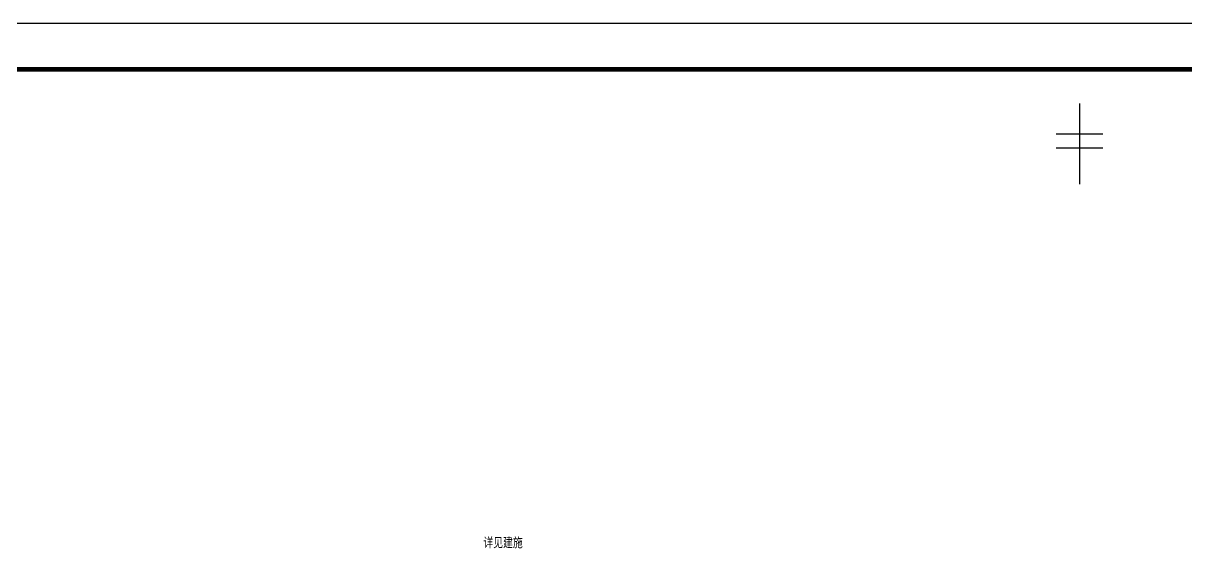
# Model space of a CAD drawing. Extents: x -518115 to 389031, y -231062 to 1628073.
# Drawn here: x 15440 to 40617, y 613110 to 624649 of the extents above; entities that cross this region are included whole.
import ezdxf

# ---------------------------------------------------------------- set-up
doc = ezdxf.new("R2010")
doc.units = 0
doc.header["$LTSCALE"] = 1000
doc.header["$MEASUREMENT"] = 0
doc.layers.add('PUB_TEXT', color=4, linetype='Continuous')
doc.layers.add('图框', color=140, linetype='Continuous')
doc.layers.add('yichutu', color=7, linetype='Continuous', true_color=0xffffff, plot=False)
doc.styles.add('_TCH_AXIS', font='COMPLEX', dxfattribs={"bigfont": 'GBCBIG'})

# ---------------------------------------------------------------- blocks, each defined once
blk = doc.blocks.new('TK')
at = {"layer": '图框'}
blk.add_lwpolyline([(465375, 548714), (549475, 548714), (549475, 489314), (465375, 489314)], close=True, dxfattribs=at)
blk.add_lwpolyline([(465375, 548714), (549475, 548714), (549475, 489314), (465375, 489314)], close=True, dxfattribs=at)
at = {"layer": '图框', "const_width": 100}
blk.add_lwpolyline([(548475, 490314), (548475, 547714), (467875, 547714), (467875, 490314)], close=True, dxfattribs=at)
blk = doc.blocks.new('yct-841-594-84100-59400-100-1000.0')
at = {"layer": 'yichutu', "color": 7, "true_color": 0xffffff}
blk.add_lwpolyline([(0, 0), (0, 59400), (84100, 59400), (84100, 0)], close=True, dxfattribs=at)

msp = doc.modelspace()

# ---------------------------------------------------------------- linework, layer by layer
for p, q in [((38316.6, 622910), (38316.6, 621158.9)), ((38316.6, 622910), (38316.6, 621158.9)), ((37809.2, 622253.3), (38824, 622253.3)), ((37809.2, 622253.3), (38824, 622253.3)), ((37809.2, 621950), (38824, 621950)), ((37809.2, 621950), (38824, 621950))]:
    msp.add_line(p, q)

# ---------------------------------------------------------------- block references
msp.add_blockref('TK', (-466360.9, 75935))
at = {"layer": 'yichutu'}
msp.add_blockref('yct-841-594-84100-59400-100-1000.0', (-985.9, 565248.6), dxfattribs=at)

# ---------------------------------------------------------------- texts
at = {"layer": 'PUB_TEXT', "style": '_TCH_AXIS'}
msp.add_text('详见建施', height=236.31, dxfattribs=at).set_placement((25406.1, 613272))

doc.saveas('drawing.dxf')
